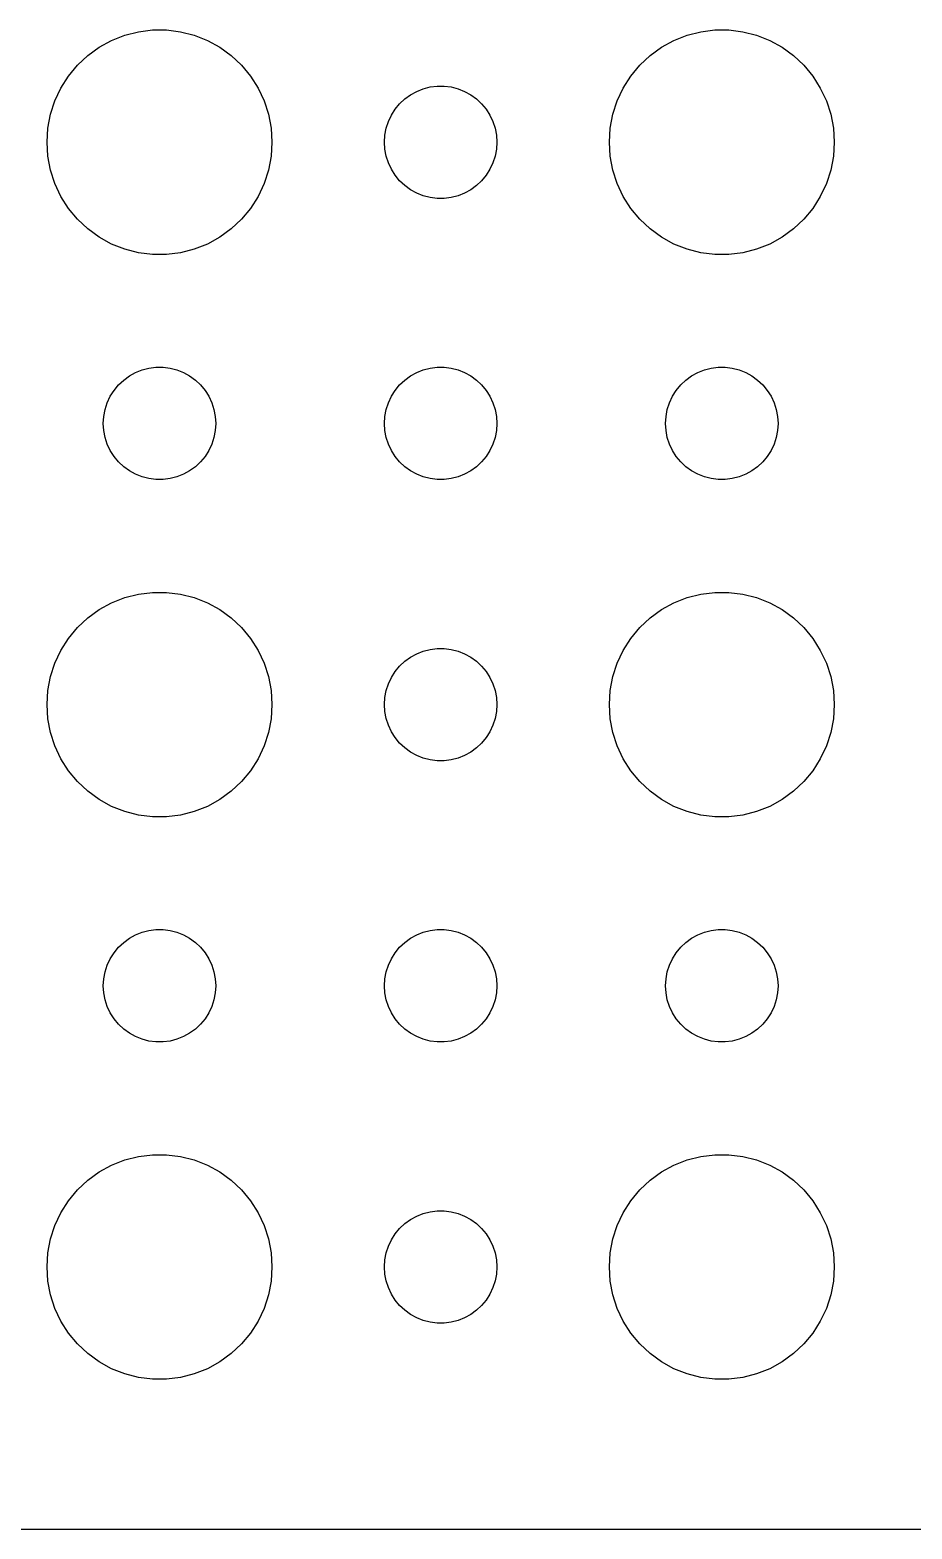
# Model space of a CAD drawing. Header units: metres. Extents: x -90 to 90, y -89 to 89.
# Drawn here: x 19.04 to 42.58, y -89.49 to -49.51 of the extents above; entities that cross this region are included whole.
import ezdxf

# ---------------------------------------------------------------- set-up
doc = ezdxf.new("R2010")
doc.units = ezdxf.units.M

msp = doc.modelspace()

# ---------------------------------------------------------------- linework, layer by layer
for p, q in [((21.5729, -49.6468), (21.9379, -49.5531)), ((21.9379, -49.5531), (22.3116, -49.5059)), ((22.3116, -49.5059), (22.6884, -49.5059)), ((22.6884, -49.5059), (23.0621, -49.5531)), ((23.0621, -49.5531), (23.427, -49.6468)), ((36.5729, -49.6468), (36.9379, -49.5531)), ((36.9379, -49.5531), (37.3116, -49.5059)), ((37.3116, -49.5059), (37.6884, -49.5059)), ((37.6884, -49.5059), (38.0621, -49.5531)), ((38.0621, -49.5531), (38.427, -49.6468)), ((20.5877, -50.1885), (20.8925, -49.967)), ((20.8925, -49.967), (21.2227, -49.7855)), ((21.2227, -49.7855), (21.5729, -49.6468)), ((23.427, -49.6468), (23.7773, -49.7855)), ((23.7773, -49.7855), (24.1075, -49.967)), ((24.1075, -49.967), (24.4123, -50.1885)), ((35.5877, -50.1885), (35.8925, -49.967)), ((35.8925, -49.967), (36.2227, -49.7855)), ((36.2227, -49.7855), (36.5729, -49.6468)), ((38.427, -49.6468), (38.7773, -49.7855)), ((38.7773, -49.7855), (39.1075, -49.967)), ((39.1075, -49.967), (39.4123, -50.1885)), ((20.3131, -50.4464), (20.5877, -50.1885)), ((24.4123, -50.1885), (24.6869, -50.4464)), ((35.3131, -50.4464), (35.5877, -50.1885)), ((39.4123, -50.1885), (39.6869, -50.4464)), ((19.8711, -51.0547), (20.0729, -50.7366)), ((20.0729, -50.7366), (20.3131, -50.4464)), ((24.6869, -50.4464), (24.927, -50.7366)), ((24.927, -50.7366), (25.1289, -51.0547)), ((34.8711, -51.0547), (35.0729, -50.7366)), ((35.0729, -50.7366), (35.3131, -50.4464)), ((39.6869, -50.4464), (39.927, -50.7366)), ((39.927, -50.7366), (40.1289, -51.0547)), ((19.7107, -51.3956), (19.8711, -51.0547)), ((25.1289, -51.0547), (25.2893, -51.3956)), ((29.1963, -51.2335), (29.3613, -51.1428)), ((29.3613, -51.1428), (29.5365, -51.0734)), ((29.5365, -51.0734), (29.7189, -51.0266)), ((29.7189, -51.0266), (29.9058, -51.003)), ((29.9058, -51.003), (30.0942, -51.003)), ((30.0942, -51.003), (30.2811, -51.0266)), ((30.2811, -51.0266), (30.4635, -51.0734)), ((30.4635, -51.0734), (30.6387, -51.1428)), ((30.6387, -51.1428), (30.8037, -51.2335)), ((34.7107, -51.3956), (34.8711, -51.0547)), ((40.1289, -51.0547), (40.2893, -51.3956)), ((19.5942, -51.7539), (19.7107, -51.3956)), ((25.2893, -51.3956), (25.4057, -51.7539)), ((28.7865, -51.6183), (28.9065, -51.4732)), ((28.9065, -51.4732), (29.0439, -51.3442)), ((29.0439, -51.3442), (29.1963, -51.2335)), ((30.8037, -51.2335), (30.9561, -51.3442)), ((30.9561, -51.3442), (31.0934, -51.4732)), ((31.0934, -51.4732), (31.2135, -51.6183)), ((34.5942, -51.7539), (34.7107, -51.3956)), ((40.2893, -51.3956), (40.4057, -51.7539)), ((19.5237, -52.124), (19.5942, -51.7539)), ((25.4057, -51.7539), (25.4763, -52.124)), ((28.5471, -52.127), (28.6053, -51.9478)), ((28.6053, -51.9478), (28.6855, -51.7774)), ((28.6855, -51.7774), (28.7865, -51.6183)), ((31.2135, -51.6183), (31.3145, -51.7774)), ((31.3145, -51.7774), (31.3947, -51.9478)), ((31.3947, -51.9478), (31.4529, -52.127)), ((34.5237, -52.124), (34.5942, -51.7539)), ((40.4057, -51.7539), (40.4763, -52.124)), ((19.5, -52.5), (19.5237, -52.124)), ((25.4763, -52.124), (25.5, -52.5)), ((28.5, -52.5), (28.5118, -52.312)), ((28.5118, -52.312), (28.5471, -52.127)), ((31.4529, -52.127), (31.4882, -52.312)), ((31.4882, -52.312), (31.5, -52.5)), ((34.5, -52.5), (34.5237, -52.124)), ((40.4763, -52.124), (40.5, -52.5)), ((19.5237, -52.876), (19.5, -52.5)), ((25.5, -52.5), (25.4763, -52.876)), ((28.5118, -52.688), (28.5, -52.5)), ((28.5471, -52.873), (28.5118, -52.688)), ((31.4882, -52.688), (31.4529, -52.873)), ((31.5, -52.5), (31.4882, -52.688)), ((34.5237, -52.876), (34.5, -52.5)), ((40.5, -52.5), (40.4763, -52.876)), ((19.5942, -53.2461), (19.5237, -52.876)), ((25.4763, -52.876), (25.4057, -53.2461)), ((28.6053, -53.0522), (28.5471, -52.873)), ((28.6855, -53.2226), (28.6053, -53.0522)), ((31.3947, -53.0522), (31.3145, -53.2226)), ((31.4529, -52.873), (31.3947, -53.0522)), ((34.5942, -53.2461), (34.5237, -52.876)), ((40.4763, -52.876), (40.4057, -53.2461)), ((19.7107, -53.6044), (19.5942, -53.2461)), ((25.4057, -53.2461), (25.2893, -53.6044)), ((28.7865, -53.3817), (28.6855, -53.2226)), ((28.9065, -53.5268), (28.7865, -53.3817)), ((29.0439, -53.6558), (28.9065, -53.5268)), ((31.0934, -53.5268), (30.9561, -53.6558)), ((31.2135, -53.3817), (31.0934, -53.5268)), ((31.3145, -53.2226), (31.2135, -53.3817)), ((34.7107, -53.6044), (34.5942, -53.2461)), ((40.4057, -53.2461), (40.2893, -53.6044)), ((19.8711, -53.9453), (19.7107, -53.6044)), ((20.0729, -54.2634), (19.8711, -53.9453)), ((25.1289, -53.9453), (24.927, -54.2634)), ((25.2893, -53.6044), (25.1289, -53.9453)), ((29.1963, -53.7665), (29.0439, -53.6558)), ((29.3613, -53.8572), (29.1963, -53.7665)), ((29.5365, -53.9266), (29.3613, -53.8572)), ((29.7189, -53.9734), (29.5365, -53.9266)), ((29.9058, -53.997), (29.7189, -53.9734)), ((30.2811, -53.9734), (30.0942, -53.997)), ((30.4635, -53.9266), (30.2811, -53.9734)), ((30.6387, -53.8572), (30.4635, -53.9266)), ((30.8037, -53.7665), (30.6387, -53.8572)), ((30.9561, -53.6558), (30.8037, -53.7665)), ((34.8711, -53.9453), (34.7107, -53.6044)), ((35.0729, -54.2634), (34.8711, -53.9453)), ((40.1289, -53.9453), (39.927, -54.2634)), ((40.2893, -53.6044), (40.1289, -53.9453)), ((20.3131, -54.5536), (20.0729, -54.2634)), ((24.927, -54.2634), (24.6869, -54.5536)), ((30.0942, -53.997), (29.9058, -53.997)), ((35.3131, -54.5536), (35.0729, -54.2634)), ((39.927, -54.2634), (39.6869, -54.5536)), ((20.5877, -54.8115), (20.3131, -54.5536)), ((24.6869, -54.5536), (24.4123, -54.8115)), ((35.5877, -54.8115), (35.3131, -54.5536)), ((39.6869, -54.5536), (39.4123, -54.8115)), ((20.8925, -55.033), (20.5877, -54.8115)), ((21.2227, -55.2145), (20.8925, -55.033)), ((24.1075, -55.033), (23.7773, -55.2145)), ((24.4123, -54.8115), (24.1075, -55.033)), ((35.8925, -55.033), (35.5877, -54.8115)), ((36.2227, -55.2145), (35.8925, -55.033)), ((39.1075, -55.033), (38.7773, -55.2145)), ((39.4123, -54.8115), (39.1075, -55.033)), ((21.5729, -55.3532), (21.2227, -55.2145)), ((21.9379, -55.4469), (21.5729, -55.3532)), ((22.3116, -55.4941), (21.9379, -55.4469)), ((22.6884, -55.4941), (22.3116, -55.4941)), ((23.0621, -55.4469), (22.6884, -55.4941)), ((23.427, -55.3532), (23.0621, -55.4469)), ((23.7773, -55.2145), (23.427, -55.3532)), ((36.5729, -55.3532), (36.2227, -55.2145)), ((36.9379, -55.4469), (36.5729, -55.3532)), ((37.3116, -55.4941), (36.9379, -55.4469)), ((37.6884, -55.4941), (37.3116, -55.4941)), ((38.0621, -55.4469), (37.6884, -55.4941)), ((38.427, -55.3532), (38.0621, -55.4469)), ((38.7773, -55.2145), (38.427, -55.3532)), ((21.5439, -58.8442), (21.6963, -58.7335)), ((21.6963, -58.7335), (21.8613, -58.6428)), ((21.8613, -58.6428), (22.0365, -58.5734)), ((22.0365, -58.5734), (22.2189, -58.5266)), ((22.2189, -58.5266), (22.4058, -58.503)), ((22.4058, -58.503), (22.5942, -58.503)), ((22.5942, -58.503), (22.7811, -58.5266)), ((22.7811, -58.5266), (22.9635, -58.5734)), ((22.9635, -58.5734), (23.1387, -58.6428)), ((23.1387, -58.6428), (23.3037, -58.7335)), ((23.3037, -58.7335), (23.4561, -58.8442)), ((29.0439, -58.8442), (29.1963, -58.7335)), ((29.1963, -58.7335), (29.3613, -58.6428)), ((29.3613, -58.6428), (29.5365, -58.5734)), ((29.5365, -58.5734), (29.7189, -58.5266)), ((29.7189, -58.5266), (29.9058, -58.503)), ((29.9058, -58.503), (30.0942, -58.503)), ((30.0942, -58.503), (30.2811, -58.5266)), ((30.2811, -58.5266), (30.4635, -58.5734)), ((30.4635, -58.5734), (30.6387, -58.6428)), ((30.6387, -58.6428), (30.8037, -58.7335)), ((30.8037, -58.7335), (30.9561, -58.8442)), ((36.5439, -58.8442), (36.6963, -58.7335)), ((36.6963, -58.7335), (36.8613, -58.6428)), ((36.8613, -58.6428), (37.0365, -58.5734)), ((37.0365, -58.5734), (37.2189, -58.5266)), ((37.2189, -58.5266), (37.4058, -58.503)), ((37.4058, -58.503), (37.5942, -58.503)), ((37.5942, -58.503), (37.7811, -58.5266)), ((37.7811, -58.5266), (37.9635, -58.5734)), ((37.9635, -58.5734), (38.1387, -58.6428)), ((38.1387, -58.6428), (38.3037, -58.7335)), ((38.3037, -58.7335), (38.4561, -58.8442)), ((21.1855, -59.2774), (21.2865, -59.1183)), ((21.2865, -59.1183), (21.4065, -58.9732)), ((21.4065, -58.9732), (21.5439, -58.8442)), ((23.4561, -58.8442), (23.5934, -58.9732)), ((23.5934, -58.9732), (23.7135, -59.1183)), ((23.7135, -59.1183), (23.8145, -59.2774)), ((28.6855, -59.2774), (28.7865, -59.1183)), ((28.7865, -59.1183), (28.9065, -58.9732)), ((28.9065, -58.9732), (29.0439, -58.8442)), ((30.9561, -58.8442), (31.0934, -58.9732)), ((31.0934, -58.9732), (31.2135, -59.1183)), ((31.2135, -59.1183), (31.3145, -59.2774)), ((36.1855, -59.2774), (36.2865, -59.1183)), ((36.2865, -59.1183), (36.4065, -58.9732)), ((36.4065, -58.9732), (36.5439, -58.8442)), ((38.4561, -58.8442), (38.5934, -58.9732)), ((38.5934, -58.9732), (38.7135, -59.1183)), ((38.7135, -59.1183), (38.8145, -59.2774)), ((21.0471, -59.627), (21.1053, -59.4478)), ((21.1053, -59.4478), (21.1855, -59.2774)), ((23.8145, -59.2774), (23.8947, -59.4478)), ((23.8947, -59.4478), (23.9529, -59.627)), ((28.5471, -59.627), (28.6053, -59.4478)), ((28.6053, -59.4478), (28.6855, -59.2774)), ((31.3145, -59.2774), (31.3947, -59.4478)), ((31.3947, -59.4478), (31.4529, -59.627)), ((36.0471, -59.627), (36.1053, -59.4478)), ((36.1053, -59.4478), (36.1855, -59.2774)), ((38.8145, -59.2774), (38.8947, -59.4478)), ((38.8947, -59.4478), (38.9529, -59.627)), ((21, -60), (21.0118, -59.812)), ((21.0118, -59.812), (21.0471, -59.627)), ((23.9529, -59.627), (23.9882, -59.812)), ((23.9882, -59.812), (24, -60)), ((28.5, -60), (28.5118, -59.812)), ((28.5118, -59.812), (28.5471, -59.627)), ((31.4529, -59.627), (31.4882, -59.812)), ((31.4882, -59.812), (31.5, -60)), ((36, -60), (36.0118, -59.812)), ((36.0118, -59.812), (36.0471, -59.627)), ((38.9529, -59.627), (38.9882, -59.812)), ((38.9882, -59.812), (39, -60)), ((21.0118, -60.188), (21, -60)), ((21.0471, -60.373), (21.0118, -60.188)), ((21.1053, -60.5522), (21.0471, -60.373)), ((23.9529, -60.373), (23.8947, -60.5522)), ((23.9882, -60.188), (23.9529, -60.373)), ((24, -60), (23.9882, -60.188)), ((28.5118, -60.188), (28.5, -60)), ((28.5471, -60.373), (28.5118, -60.188)), ((28.6053, -60.5522), (28.5471, -60.373)), ((31.4529, -60.373), (31.3947, -60.5522)), ((31.4882, -60.188), (31.4529, -60.373)), ((31.5, -60), (31.4882, -60.188)), ((36.0118, -60.188), (36, -60)), ((36.0471, -60.373), (36.0118, -60.188)), ((36.1053, -60.5522), (36.0471, -60.373)), ((38.9529, -60.373), (38.8947, -60.5522)), ((38.9882, -60.188), (38.9529, -60.373)), ((39, -60), (38.9882, -60.188)), ((21.1855, -60.7226), (21.1053, -60.5522)), ((21.2865, -60.8817), (21.1855, -60.7226)), ((23.8145, -60.7226), (23.7135, -60.8817)), ((23.8947, -60.5522), (23.8145, -60.7226)), ((28.6855, -60.7226), (28.6053, -60.5522)), ((28.7865, -60.8817), (28.6855, -60.7226)), ((31.3145, -60.7226), (31.2135, -60.8817)), ((31.3947, -60.5522), (31.3145, -60.7226)), ((36.1855, -60.7226), (36.1053, -60.5522)), ((36.2865, -60.8817), (36.1855, -60.7226)), ((38.8145, -60.7226), (38.7135, -60.8817)), ((38.8947, -60.5522), (38.8145, -60.7226)), ((21.4065, -61.0268), (21.2865, -60.8817)), ((21.5439, -61.1558), (21.4065, -61.0268)), ((21.6963, -61.2665), (21.5439, -61.1558)), ((23.4561, -61.1558), (23.3037, -61.2665)), ((23.5934, -61.0268), (23.4561, -61.1558)), ((23.7135, -60.8817), (23.5934, -61.0268)), ((28.9065, -61.0268), (28.7865, -60.8817)), ((29.0439, -61.1558), (28.9065, -61.0268)), ((29.1963, -61.2665), (29.0439, -61.1558)), ((30.9561, -61.1558), (30.8037, -61.2665)), ((31.0934, -61.0268), (30.9561, -61.1558)), ((31.2135, -60.8817), (31.0934, -61.0268)), ((36.4065, -61.0268), (36.2865, -60.8817)), ((36.5439, -61.1558), (36.4065, -61.0268)), ((36.6963, -61.2665), (36.5439, -61.1558)), ((38.4561, -61.1558), (38.3037, -61.2665)), ((38.5934, -61.0268), (38.4561, -61.1558)), ((38.7135, -60.8817), (38.5934, -61.0268)), ((21.8613, -61.3572), (21.6963, -61.2665)), ((22.0365, -61.4266), (21.8613, -61.3572)), ((22.2189, -61.4734), (22.0365, -61.4266)), ((22.4058, -61.497), (22.2189, -61.4734)), ((22.5942, -61.497), (22.4058, -61.497)), ((22.7811, -61.4734), (22.5942, -61.497)), ((22.9635, -61.4266), (22.7811, -61.4734)), ((23.1387, -61.3572), (22.9635, -61.4266)), ((23.3037, -61.2665), (23.1387, -61.3572)), ((29.3613, -61.3572), (29.1963, -61.2665)), ((29.5365, -61.4266), (29.3613, -61.3572)), ((29.7189, -61.4734), (29.5365, -61.4266)), ((29.9058, -61.497), (29.7189, -61.4734)), ((30.0942, -61.497), (29.9058, -61.497)), ((30.2811, -61.4734), (30.0942, -61.497)), ((30.4635, -61.4266), (30.2811, -61.4734)), ((30.6387, -61.3572), (30.4635, -61.4266)), ((30.8037, -61.2665), (30.6387, -61.3572)), ((36.8613, -61.3572), (36.6963, -61.2665)), ((37.0365, -61.4266), (36.8613, -61.3572)), ((37.2189, -61.4734), (37.0365, -61.4266)), ((37.4058, -61.497), (37.2189, -61.4734)), ((37.5942, -61.497), (37.4058, -61.497)), ((37.7811, -61.4734), (37.5942, -61.497)), ((37.9635, -61.4266), (37.7811, -61.4734)), ((38.1387, -61.3572), (37.9635, -61.4266)), ((38.3037, -61.2665), (38.1387, -61.3572)), ((21.2227, -64.7855), (21.5729, -64.6468)), ((21.5729, -64.6468), (21.9379, -64.5531)), ((21.9379, -64.5531), (22.3116, -64.5059)), ((22.3116, -64.5059), (22.6884, -64.5059)), ((22.6884, -64.5059), (23.0621, -64.5531)), ((23.0621, -64.5531), (23.427, -64.6468)), ((23.427, -64.6468), (23.7773, -64.7855)), ((36.2227, -64.7855), (36.5729, -64.6468)), ((36.5729, -64.6468), (36.9379, -64.5531)), ((36.9379, -64.5531), (37.3116, -64.5059)), ((37.3116, -64.5059), (37.6884, -64.5059)), ((37.6884, -64.5059), (38.0621, -64.5531)), ((38.0621, -64.5531), (38.427, -64.6468)), ((38.427, -64.6468), (38.7773, -64.7855)), ((20.5877, -65.1885), (20.8925, -64.967)), ((20.8925, -64.967), (21.2227, -64.7855)), ((23.7773, -64.7855), (24.1075, -64.967)), ((24.1075, -64.967), (24.4123, -65.1885)), ((35.5877, -65.1885), (35.8925, -64.967)), ((35.8925, -64.967), (36.2227, -64.7855)), ((38.7773, -64.7855), (39.1075, -64.967)), ((39.1075, -64.967), (39.4123, -65.1885)), ((20.0729, -65.7366), (20.3131, -65.4464)), ((20.3131, -65.4464), (20.5877, -65.1885)), ((24.4123, -65.1885), (24.6869, -65.4464)), ((24.6869, -65.4464), (24.927, -65.7366)), ((35.0729, -65.7366), (35.3131, -65.4464)), ((35.3131, -65.4464), (35.5877, -65.1885)), ((39.4123, -65.1885), (39.6869, -65.4464)), ((39.6869, -65.4464), (39.927, -65.7366)), ((19.8711, -66.0547), (20.0729, -65.7366)), ((24.927, -65.7366), (25.1289, -66.0547)), ((34.8711, -66.0547), (35.0729, -65.7366)), ((39.927, -65.7366), (40.1289, -66.0547)), ((19.7107, -66.3956), (19.8711, -66.0547)), ((25.1289, -66.0547), (25.2893, -66.3956)), ((28.9065, -66.4732), (29.0439, -66.3442)), ((29.0439, -66.3442), (29.1963, -66.2335)), ((29.1963, -66.2335), (29.3613, -66.1428)), ((29.3613, -66.1428), (29.5365, -66.0734)), ((29.5365, -66.0734), (29.7189, -66.0266)), ((29.7189, -66.0266), (29.9058, -66.003)), ((29.9058, -66.003), (30.0942, -66.003)), ((30.0942, -66.003), (30.2811, -66.0266)), ((30.2811, -66.0266), (30.4635, -66.0734)), ((30.4635, -66.0734), (30.6387, -66.1428)), ((30.6387, -66.1428), (30.8037, -66.2335)), ((30.8037, -66.2335), (30.9561, -66.3442)), ((30.9561, -66.3442), (31.0934, -66.4732)), ((34.7107, -66.3956), (34.8711, -66.0547)), ((40.1289, -66.0547), (40.2893, -66.3956)), ((19.5237, -67.124), (19.5942, -66.7539)), ((19.5942, -66.7539), (19.7107, -66.3956)), ((25.2893, -66.3956), (25.4057, -66.7539)), ((25.4057, -66.7539), (25.4763, -67.124)), ((28.6855, -66.7774), (28.7865, -66.6183)), ((28.7865, -66.6183), (28.9065, -66.4732)), ((31.0934, -66.4732), (31.2135, -66.6183)), ((31.2135, -66.6183), (31.3145, -66.7774)), ((34.5237, -67.124), (34.5942, -66.7539)), ((34.5942, -66.7539), (34.7107, -66.3956)), ((40.2893, -66.3956), (40.4057, -66.7539)), ((40.4057, -66.7539), (40.4763, -67.124)), ((19.5, -67.5), (19.5237, -67.124)), ((25.4763, -67.124), (25.5, -67.5)), ((28.5118, -67.312), (28.5471, -67.127)), ((28.5471, -67.127), (28.6053, -66.9478)), ((28.6053, -66.9478), (28.6855, -66.7774)), ((31.3145, -66.7774), (31.3947, -66.9478)), ((31.3947, -66.9478), (31.4529, -67.127)), ((31.4529, -67.127), (31.4882, -67.312)), ((34.5, -67.5), (34.5237, -67.124)), ((40.4763, -67.124), (40.5, -67.5)), ((19.5237, -67.876), (19.5, -67.5)), ((25.5, -67.5), (25.4763, -67.876)), ((28.5, -67.5), (28.5118, -67.312)), ((28.5118, -67.688), (28.5, -67.5)), ((31.4882, -67.312), (31.5, -67.5)), ((31.5, -67.5), (31.4882, -67.688)), ((34.5237, -67.876), (34.5, -67.5)), ((40.5, -67.5), (40.4763, -67.876)), ((19.5942, -68.2461), (19.5237, -67.876)), ((25.4763, -67.876), (25.4057, -68.2461)), ((28.5471, -67.873), (28.5118, -67.688)), ((28.6053, -68.0522), (28.5471, -67.873)), ((31.4529, -67.873), (31.3947, -68.0522)), ((31.4882, -67.688), (31.4529, -67.873)), ((34.5942, -68.2461), (34.5237, -67.876)), ((40.4763, -67.876), (40.4057, -68.2461)), ((19.7107, -68.6044), (19.5942, -68.2461)), ((25.4057, -68.2461), (25.2893, -68.6044)), ((28.6855, -68.2226), (28.6053, -68.0522)), ((28.7865, -68.3817), (28.6855, -68.2226)), ((31.3145, -68.2226), (31.2135, -68.3817)), ((31.3947, -68.0522), (31.3145, -68.2226)), ((34.7107, -68.6044), (34.5942, -68.2461)), ((40.4057, -68.2461), (40.2893, -68.6044)), ((19.8711, -68.9453), (19.7107, -68.6044)), ((25.2893, -68.6044), (25.1289, -68.9453)), ((28.9065, -68.5268), (28.7865, -68.3817)), ((29.0439, -68.6558), (28.9065, -68.5268)), ((29.1963, -68.7665), (29.0439, -68.6558)), ((29.3613, -68.8572), (29.1963, -68.7665)), ((30.8037, -68.7665), (30.6387, -68.8572)), ((30.9561, -68.6558), (30.8037, -68.7665)), ((31.0934, -68.5268), (30.9561, -68.6558)), ((31.2135, -68.3817), (31.0934, -68.5268)), ((34.8711, -68.9453), (34.7107, -68.6044)), ((40.2893, -68.6044), (40.1289, -68.9453)), ((20.0729, -69.2634), (19.8711, -68.9453)), ((25.1289, -68.9453), (24.927, -69.2634)), ((29.5365, -68.9266), (29.3613, -68.8572)), ((29.7189, -68.9734), (29.5365, -68.9266)), ((29.9058, -68.997), (29.7189, -68.9734)), ((30.0942, -68.997), (29.9058, -68.997)), ((30.2811, -68.9734), (30.0942, -68.997)), ((30.4635, -68.9266), (30.2811, -68.9734)), ((30.6387, -68.8572), (30.4635, -68.9266)), ((35.0729, -69.2634), (34.8711, -68.9453)), ((40.1289, -68.9453), (39.927, -69.2634)), ((20.3131, -69.5536), (20.0729, -69.2634)), ((20.5877, -69.8115), (20.3131, -69.5536)), ((24.6869, -69.5536), (24.4123, -69.8115)), ((24.927, -69.2634), (24.6869, -69.5536)), ((35.3131, -69.5536), (35.0729, -69.2634)), ((35.5877, -69.8115), (35.3131, -69.5536)), ((39.6869, -69.5536), (39.4123, -69.8115)), ((39.927, -69.2634), (39.6869, -69.5536)), ((20.8925, -70.033), (20.5877, -69.8115)), ((24.4123, -69.8115), (24.1075, -70.033)), ((35.8925, -70.033), (35.5877, -69.8115)), ((39.4123, -69.8115), (39.1075, -70.033)), ((21.2227, -70.2145), (20.8925, -70.033)), ((21.5729, -70.3532), (21.2227, -70.2145)), ((21.9379, -70.4469), (21.5729, -70.3532)), ((23.427, -70.3532), (23.0621, -70.4469)), ((23.7773, -70.2145), (23.427, -70.3532)), ((24.1075, -70.033), (23.7773, -70.2145)), ((36.2227, -70.2145), (35.8925, -70.033)), ((36.5729, -70.3532), (36.2227, -70.2145)), ((36.9379, -70.4469), (36.5729, -70.3532)), ((38.427, -70.3532), (38.0621, -70.4469)), ((38.7773, -70.2145), (38.427, -70.3532)), ((39.1075, -70.033), (38.7773, -70.2145)), ((22.3116, -70.4941), (21.9379, -70.4469)), ((22.6884, -70.4941), (22.3116, -70.4941)), ((23.0621, -70.4469), (22.6884, -70.4941)), ((37.3116, -70.4941), (36.9379, -70.4469)), ((37.6884, -70.4941), (37.3116, -70.4941)), ((38.0621, -70.4469), (37.6884, -70.4941)), ((22.0365, -73.5734), (22.2189, -73.5266)), ((22.2189, -73.5266), (22.4058, -73.503)), ((22.4058, -73.503), (22.5942, -73.503)), ((22.5942, -73.503), (22.7811, -73.5266)), ((22.7811, -73.5266), (22.9635, -73.5734)), ((29.5365, -73.5734), (29.7189, -73.5266)), ((29.7189, -73.5266), (29.9058, -73.503)), ((29.9058, -73.503), (30.0942, -73.503)), ((30.0942, -73.503), (30.2811, -73.5266)), ((30.2811, -73.5266), (30.4635, -73.5734)), ((37.0365, -73.5734), (37.2189, -73.5266)), ((37.2189, -73.5266), (37.4058, -73.503)), ((37.4058, -73.503), (37.5942, -73.503)), ((37.5942, -73.503), (37.7811, -73.5266)), ((37.7811, -73.5266), (37.9635, -73.5734)), ((21.4065, -73.9732), (21.5439, -73.8442)), ((21.5439, -73.8442), (21.6963, -73.7335)), ((21.6963, -73.7335), (21.8613, -73.6428)), ((21.8613, -73.6428), (22.0365, -73.5734)), ((22.9635, -73.5734), (23.1387, -73.6428)), ((23.1387, -73.6428), (23.3037, -73.7335)), ((23.3037, -73.7335), (23.4561, -73.8442)), ((23.4561, -73.8442), (23.5934, -73.9732)), ((28.9065, -73.9732), (29.0439, -73.8442)), ((29.0439, -73.8442), (29.1963, -73.7335)), ((29.1963, -73.7335), (29.3613, -73.6428)), ((29.3613, -73.6428), (29.5365, -73.5734)), ((30.4635, -73.5734), (30.6387, -73.6428)), ((30.6387, -73.6428), (30.8037, -73.7335)), ((30.8037, -73.7335), (30.9561, -73.8442)), ((30.9561, -73.8442), (31.0934, -73.9732)), ((36.4065, -73.9732), (36.5439, -73.8442)), ((36.5439, -73.8442), (36.6963, -73.7335)), ((36.6963, -73.7335), (36.8613, -73.6428)), ((36.8613, -73.6428), (37.0365, -73.5734)), ((37.9635, -73.5734), (38.1387, -73.6428)), ((38.1387, -73.6428), (38.3037, -73.7335)), ((38.3037, -73.7335), (38.4561, -73.8442)), ((38.4561, -73.8442), (38.5934, -73.9732)), ((21.1053, -74.4478), (21.1855, -74.2774)), ((21.1855, -74.2774), (21.2865, -74.1183)), ((21.2865, -74.1183), (21.4065, -73.9732)), ((23.5934, -73.9732), (23.7135, -74.1183)), ((23.7135, -74.1183), (23.8145, -74.2774)), ((23.8145, -74.2774), (23.8947, -74.4478)), ((28.6053, -74.4478), (28.6855, -74.2774)), ((28.6855, -74.2774), (28.7865, -74.1183)), ((28.7865, -74.1183), (28.9065, -73.9732)), ((31.0934, -73.9732), (31.2135, -74.1183)), ((31.2135, -74.1183), (31.3145, -74.2774)), ((31.3145, -74.2774), (31.3947, -74.4478)), ((36.1053, -74.4478), (36.1855, -74.2774)), ((36.1855, -74.2774), (36.2865, -74.1183)), ((36.2865, -74.1183), (36.4065, -73.9732)), ((38.5934, -73.9732), (38.7135, -74.1183)), ((38.7135, -74.1183), (38.8145, -74.2774)), ((38.8145, -74.2774), (38.8947, -74.4478)), ((21.0118, -74.812), (21.0471, -74.627)), ((21.0471, -74.627), (21.1053, -74.4478)), ((23.8947, -74.4478), (23.9529, -74.627)), ((23.9529, -74.627), (23.9882, -74.812)), ((28.5118, -74.812), (28.5471, -74.627)), ((28.5471, -74.627), (28.6053, -74.4478)), ((31.3947, -74.4478), (31.4529, -74.627)), ((31.4529, -74.627), (31.4882, -74.812)), ((36.0118, -74.812), (36.0471, -74.627)), ((36.0471, -74.627), (36.1053, -74.4478)), ((38.8947, -74.4478), (38.9529, -74.627)), ((38.9529, -74.627), (38.9882, -74.812)), ((21, -75), (21.0118, -74.812)), ((21.0118, -75.188), (21, -75)), ((23.9882, -74.812), (24, -75)), ((24, -75), (23.9882, -75.188)), ((28.5, -75), (28.5118, -74.812)), ((28.5118, -75.188), (28.5, -75)), ((31.4882, -74.812), (31.5, -75)), ((31.5, -75), (31.4882, -75.188)), ((36, -75), (36.0118, -74.812)), ((36.0118, -75.188), (36, -75)), ((38.9882, -74.812), (39, -75)), ((39, -75), (38.9882, -75.188)), ((21.0471, -75.373), (21.0118, -75.188)), ((21.1053, -75.5522), (21.0471, -75.373)), ((21.1855, -75.7226), (21.1053, -75.5522)), ((23.8947, -75.5522), (23.8145, -75.7226)), ((23.9529, -75.373), (23.8947, -75.5522)), ((23.9882, -75.188), (23.9529, -75.373)), ((28.5471, -75.373), (28.5118, -75.188)), ((28.6053, -75.5522), (28.5471, -75.373)), ((28.6855, -75.7226), (28.6053, -75.5522)), ((31.3947, -75.5522), (31.3145, -75.7226)), ((31.4529, -75.373), (31.3947, -75.5522)), ((31.4882, -75.188), (31.4529, -75.373)), ((36.0471, -75.373), (36.0118, -75.188)), ((36.1053, -75.5522), (36.0471, -75.373)), ((36.1855, -75.7226), (36.1053, -75.5522)), ((38.8947, -75.5522), (38.8145, -75.7226)), ((38.9529, -75.373), (38.8947, -75.5522)), ((38.9882, -75.188), (38.9529, -75.373)), ((21.2865, -75.8817), (21.1855, -75.7226)), ((21.4065, -76.0268), (21.2865, -75.8817)), ((23.7135, -75.8817), (23.5934, -76.0268)), ((23.8145, -75.7226), (23.7135, -75.8817)), ((28.7865, -75.8817), (28.6855, -75.7226)), ((28.9065, -76.0268), (28.7865, -75.8817)), ((31.2135, -75.8817), (31.0934, -76.0268)), ((31.3145, -75.7226), (31.2135, -75.8817)), ((36.2865, -75.8817), (36.1855, -75.7226)), ((36.4065, -76.0268), (36.2865, -75.8817)), ((38.7135, -75.8817), (38.5934, -76.0268)), ((38.8145, -75.7226), (38.7135, -75.8817)), ((21.5439, -76.1558), (21.4065, -76.0268)), ((21.6963, -76.2665), (21.5439, -76.1558)), ((21.8613, -76.3572), (21.6963, -76.2665)), ((22.0365, -76.4266), (21.8613, -76.3572)), ((23.1387, -76.3572), (22.9635, -76.4266)), ((23.3037, -76.2665), (23.1387, -76.3572)), ((23.4561, -76.1558), (23.3037, -76.2665)), ((23.5934, -76.0268), (23.4561, -76.1558)), ((29.0439, -76.1558), (28.9065, -76.0268)), ((29.1963, -76.2665), (29.0439, -76.1558)), ((29.3613, -76.3572), (29.1963, -76.2665)), ((29.5365, -76.4266), (29.3613, -76.3572)), ((30.6387, -76.3572), (30.4635, -76.4266)), ((30.8037, -76.2665), (30.6387, -76.3572)), ((30.9561, -76.1558), (30.8037, -76.2665)), ((31.0934, -76.0268), (30.9561, -76.1558)), ((36.5439, -76.1558), (36.4065, -76.0268)), ((36.6963, -76.2665), (36.5439, -76.1558)), ((36.8613, -76.3572), (36.6963, -76.2665)), ((37.0365, -76.4266), (36.8613, -76.3572)), ((38.1387, -76.3572), (37.9635, -76.4266)), ((38.3037, -76.2665), (38.1387, -76.3572)), ((38.4561, -76.1558), (38.3037, -76.2665)), ((38.5934, -76.0268), (38.4561, -76.1558)), ((22.2189, -76.4734), (22.0365, -76.4266)), ((22.4058, -76.497), (22.2189, -76.4734)), ((22.5942, -76.497), (22.4058, -76.497)), ((22.7811, -76.4734), (22.5942, -76.497)), ((22.9635, -76.4266), (22.7811, -76.4734)), ((29.7189, -76.4734), (29.5365, -76.4266)), ((29.9058, -76.497), (29.7189, -76.4734)), ((30.0942, -76.497), (29.9058, -76.497)), ((30.2811, -76.4734), (30.0942, -76.497)), ((30.4635, -76.4266), (30.2811, -76.4734)), ((37.2189, -76.4734), (37.0365, -76.4266)), ((37.4058, -76.497), (37.2189, -76.4734)), ((37.5942, -76.497), (37.4058, -76.497)), ((37.7811, -76.4734), (37.5942, -76.497)), ((37.9635, -76.4266), (37.7811, -76.4734)), ((21.5729, -79.6468), (21.9379, -79.5531)), ((21.9379, -79.5531), (22.3116, -79.5059)), ((22.3116, -79.5059), (22.6884, -79.5059)), ((22.6884, -79.5059), (23.0621, -79.5531)), ((23.0621, -79.5531), (23.427, -79.6468)), ((36.5729, -79.6468), (36.9379, -79.5531)), ((36.9379, -79.5531), (37.3116, -79.5059)), ((37.3116, -79.5059), (37.6884, -79.5059)), ((37.6884, -79.5059), (38.0621, -79.5531)), ((38.0621, -79.5531), (38.427, -79.6468)), ((20.5877, -80.1885), (20.8925, -79.967)), ((20.8925, -79.967), (21.2227, -79.7855)), ((21.2227, -79.7855), (21.5729, -79.6468)), ((23.427, -79.6468), (23.7773, -79.7855)), ((23.7773, -79.7855), (24.1075, -79.967)), ((24.1075, -79.967), (24.4123, -80.1885)), ((35.5877, -80.1885), (35.8925, -79.967)), ((35.8925, -79.967), (36.2227, -79.7855)), ((36.2227, -79.7855), (36.5729, -79.6468)), ((38.427, -79.6468), (38.7773, -79.7855)), ((38.7773, -79.7855), (39.1075, -79.967)), ((39.1075, -79.967), (39.4123, -80.1885)), ((20.3131, -80.4464), (20.5877, -80.1885)), ((24.4123, -80.1885), (24.6869, -80.4464)), ((35.3131, -80.4464), (35.5877, -80.1885)), ((39.4123, -80.1885), (39.6869, -80.4464)), ((19.8711, -81.0547), (20.0729, -80.7366)), ((20.0729, -80.7366), (20.3131, -80.4464)), ((24.6869, -80.4464), (24.927, -80.7366)), ((24.927, -80.7366), (25.1289, -81.0547)), ((34.8711, -81.0547), (35.0729, -80.7366)), ((35.0729, -80.7366), (35.3131, -80.4464)), ((39.6869, -80.4464), (39.927, -80.7366)), ((39.927, -80.7366), (40.1289, -81.0547)), ((19.7107, -81.3956), (19.8711, -81.0547)), ((25.1289, -81.0547), (25.2893, -81.3956)), ((29.1963, -81.2335), (29.3613, -81.1428)), ((29.3613, -81.1428), (29.5365, -81.0734)), ((29.5365, -81.0734), (29.7189, -81.0266)), ((29.7189, -81.0266), (29.9058, -81.003)), ((29.9058, -81.003), (30.0942, -81.003)), ((30.0942, -81.003), (30.2811, -81.0266)), ((30.2811, -81.0266), (30.4635, -81.0734)), ((30.4635, -81.0734), (30.6387, -81.1428)), ((30.6387, -81.1428), (30.8037, -81.2335)), ((34.7107, -81.3956), (34.8711, -81.0547)), ((40.1289, -81.0547), (40.2893, -81.3956)), ((19.5942, -81.7539), (19.7107, -81.3956)), ((25.2893, -81.3956), (25.4057, -81.7539)), ((28.7865, -81.6183), (28.9065, -81.4732)), ((28.9065, -81.4732), (29.0439, -81.3442)), ((29.0439, -81.3442), (29.1963, -81.2335)), ((30.8037, -81.2335), (30.9561, -81.3442)), ((30.9561, -81.3442), (31.0934, -81.4732)), ((31.0934, -81.4732), (31.2135, -81.6183)), ((34.5942, -81.7539), (34.7107, -81.3956)), ((40.2893, -81.3956), (40.4057, -81.7539)), ((19.5237, -82.124), (19.5942, -81.7539)), ((25.4057, -81.7539), (25.4763, -82.124)), ((28.5471, -82.127), (28.6053, -81.9478)), ((28.6053, -81.9478), (28.6855, -81.7774)), ((28.6855, -81.7774), (28.7865, -81.6183)), ((31.2135, -81.6183), (31.3145, -81.7774)), ((31.3145, -81.7774), (31.3947, -81.9478)), ((31.3947, -81.9478), (31.4529, -82.127)), ((34.5237, -82.124), (34.5942, -81.7539)), ((40.4057, -81.7539), (40.4763, -82.124)), ((19.5, -82.5), (19.5237, -82.124)), ((25.4763, -82.124), (25.5, -82.5)), ((28.5, -82.5), (28.5118, -82.312)), ((28.5118, -82.312), (28.5471, -82.127)), ((31.4529, -82.127), (31.4882, -82.312)), ((31.4882, -82.312), (31.5, -82.5)), ((34.5, -82.5), (34.5237, -82.124)), ((40.4763, -82.124), (40.5, -82.5)), ((19.5237, -82.876), (19.5, -82.5)), ((25.5, -82.5), (25.4763, -82.876)), ((28.5118, -82.688), (28.5, -82.5)), ((28.5471, -82.873), (28.5118, -82.688)), ((31.4882, -82.688), (31.4529, -82.873)), ((31.5, -82.5), (31.4882, -82.688)), ((34.5237, -82.876), (34.5, -82.5)), ((40.5, -82.5), (40.4763, -82.876)), ((19.5942, -83.2461), (19.5237, -82.876)), ((25.4763, -82.876), (25.4057, -83.2461)), ((28.6053, -83.0522), (28.5471, -82.873)), ((28.6855, -83.2226), (28.6053, -83.0522)), ((31.3947, -83.0522), (31.3145, -83.2226)), ((31.4529, -82.873), (31.3947, -83.0522)), ((34.5942, -83.2461), (34.5237, -82.876)), ((40.4763, -82.876), (40.4057, -83.2461)), ((19.7107, -83.6044), (19.5942, -83.2461)), ((25.4057, -83.2461), (25.2893, -83.6044)), ((28.7865, -83.3817), (28.6855, -83.2226)), ((28.9065, -83.5268), (28.7865, -83.3817)), ((29.0439, -83.6558), (28.9065, -83.5268)), ((31.0934, -83.5268), (30.9561, -83.6558)), ((31.2135, -83.3817), (31.0934, -83.5268)), ((31.3145, -83.2226), (31.2135, -83.3817)), ((34.7107, -83.6044), (34.5942, -83.2461)), ((40.4057, -83.2461), (40.2893, -83.6044)), ((19.8711, -83.9453), (19.7107, -83.6044)), ((20.0729, -84.2634), (19.8711, -83.9453)), ((25.1289, -83.9453), (24.927, -84.2634)), ((25.2893, -83.6044), (25.1289, -83.9453)), ((29.1963, -83.7665), (29.0439, -83.6558)), ((29.3613, -83.8572), (29.1963, -83.7665)), ((29.5365, -83.9266), (29.3613, -83.8572)), ((29.7189, -83.9734), (29.5365, -83.9266)), ((30.4635, -83.9266), (30.2811, -83.9734)), ((30.6387, -83.8572), (30.4635, -83.9266)), ((30.8037, -83.7665), (30.6387, -83.8572)), ((30.9561, -83.6558), (30.8037, -83.7665)), ((34.8711, -83.9453), (34.7107, -83.6044)), ((35.0729, -84.2634), (34.8711, -83.9453)), ((40.1289, -83.9453), (39.927, -84.2634)), ((40.2893, -83.6044), (40.1289, -83.9453)), ((20.3131, -84.5536), (20.0729, -84.2634)), ((24.927, -84.2634), (24.6869, -84.5536)), ((29.9058, -83.997), (29.7189, -83.9734)), ((30.0942, -83.997), (29.9058, -83.997)), ((30.2811, -83.9734), (30.0942, -83.997)), ((35.3131, -84.5536), (35.0729, -84.2634)), ((39.927, -84.2634), (39.6869, -84.5536)), ((20.5877, -84.8115), (20.3131, -84.5536)), ((24.6869, -84.5536), (24.4123, -84.8115)), ((35.5877, -84.8115), (35.3131, -84.5536)), ((39.6869, -84.5536), (39.4123, -84.8115)), ((20.8925, -85.033), (20.5877, -84.8115)), ((21.2227, -85.2145), (20.8925, -85.033)), ((24.1075, -85.033), (23.7773, -85.2145)), ((24.4123, -84.8115), (24.1075, -85.033)), ((35.8925, -85.033), (35.5877, -84.8115)), ((36.2227, -85.2145), (35.8925, -85.033)), ((39.1075, -85.033), (38.7773, -85.2145)), ((39.4123, -84.8115), (39.1075, -85.033)), ((21.5729, -85.3532), (21.2227, -85.2145)), ((21.9379, -85.4469), (21.5729, -85.3532)), ((22.3116, -85.4941), (21.9379, -85.4469)), ((22.6884, -85.4941), (22.3116, -85.4941)), ((23.0621, -85.4469), (22.6884, -85.4941)), ((23.427, -85.3532), (23.0621, -85.4469)), ((23.7773, -85.2145), (23.427, -85.3532)), ((36.5729, -85.3532), (36.2227, -85.2145)), ((36.9379, -85.4469), (36.5729, -85.3532)), ((37.3116, -85.4941), (36.9379, -85.4469)), ((37.6884, -85.4941), (37.3116, -85.4941)), ((38.0621, -85.4469), (37.6884, -85.4941)), ((38.427, -85.3532), (38.0621, -85.4469)), ((38.7773, -85.2145), (38.427, -85.3532)), ((-84.8139, -89.4901), (84.8139, -89.4901))]:
    msp.add_line(p, q)

doc.saveas('drawing.dxf')
